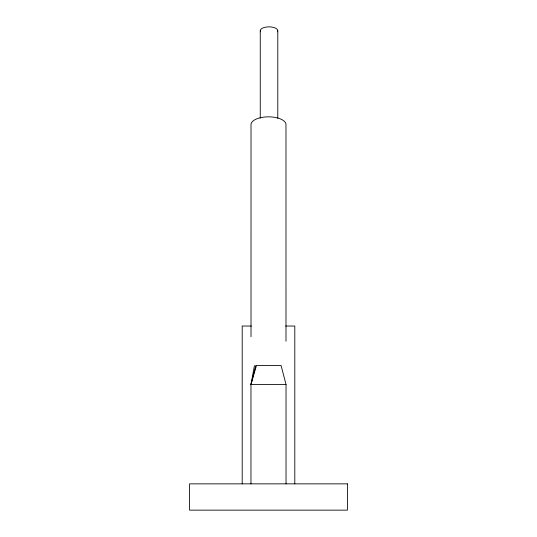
<?xml version="1.0" encoding="UTF-8"?>
<svg xmlns="http://www.w3.org/2000/svg" width="537" height="537" viewBox="0 0 537 537"><rect width="100%" height="100%" fill="white"/><g stroke="black" fill="none" stroke-linecap="round" stroke-linejoin="round"><path stroke-width="0.81" d="M251.014 336.739L251.021 125.309A17.533 7.84 0 0 1 267.097 116.865A17.533 7.84 0 0 1 285.979 124.054L285.993 341.257M250.967 483.85L250.967 384.519L254.444 365.549M286.033 483.85L286.033 384.519L250.967 384.519L255.78 365.489M250.967 384.519L256.464 365.496L281.066 365.496L286.033 384.519M251.383 326.033L242.2 326.033L242.2 483.85M285.617 326.033L294.8 326.033L294.8 483.85M277.79 30.77L277.79 118.207M260.257 30.77L260.257 118.207M260.552 31.784A8.767 3.92 0 0 1 269.024 26.85A8.767 3.92 0 0 1 277.488 31.784M347.405 483.85L189.595 483.85L189.595 510.15L347.405 510.15L347.405 483.85"/></g></svg>
